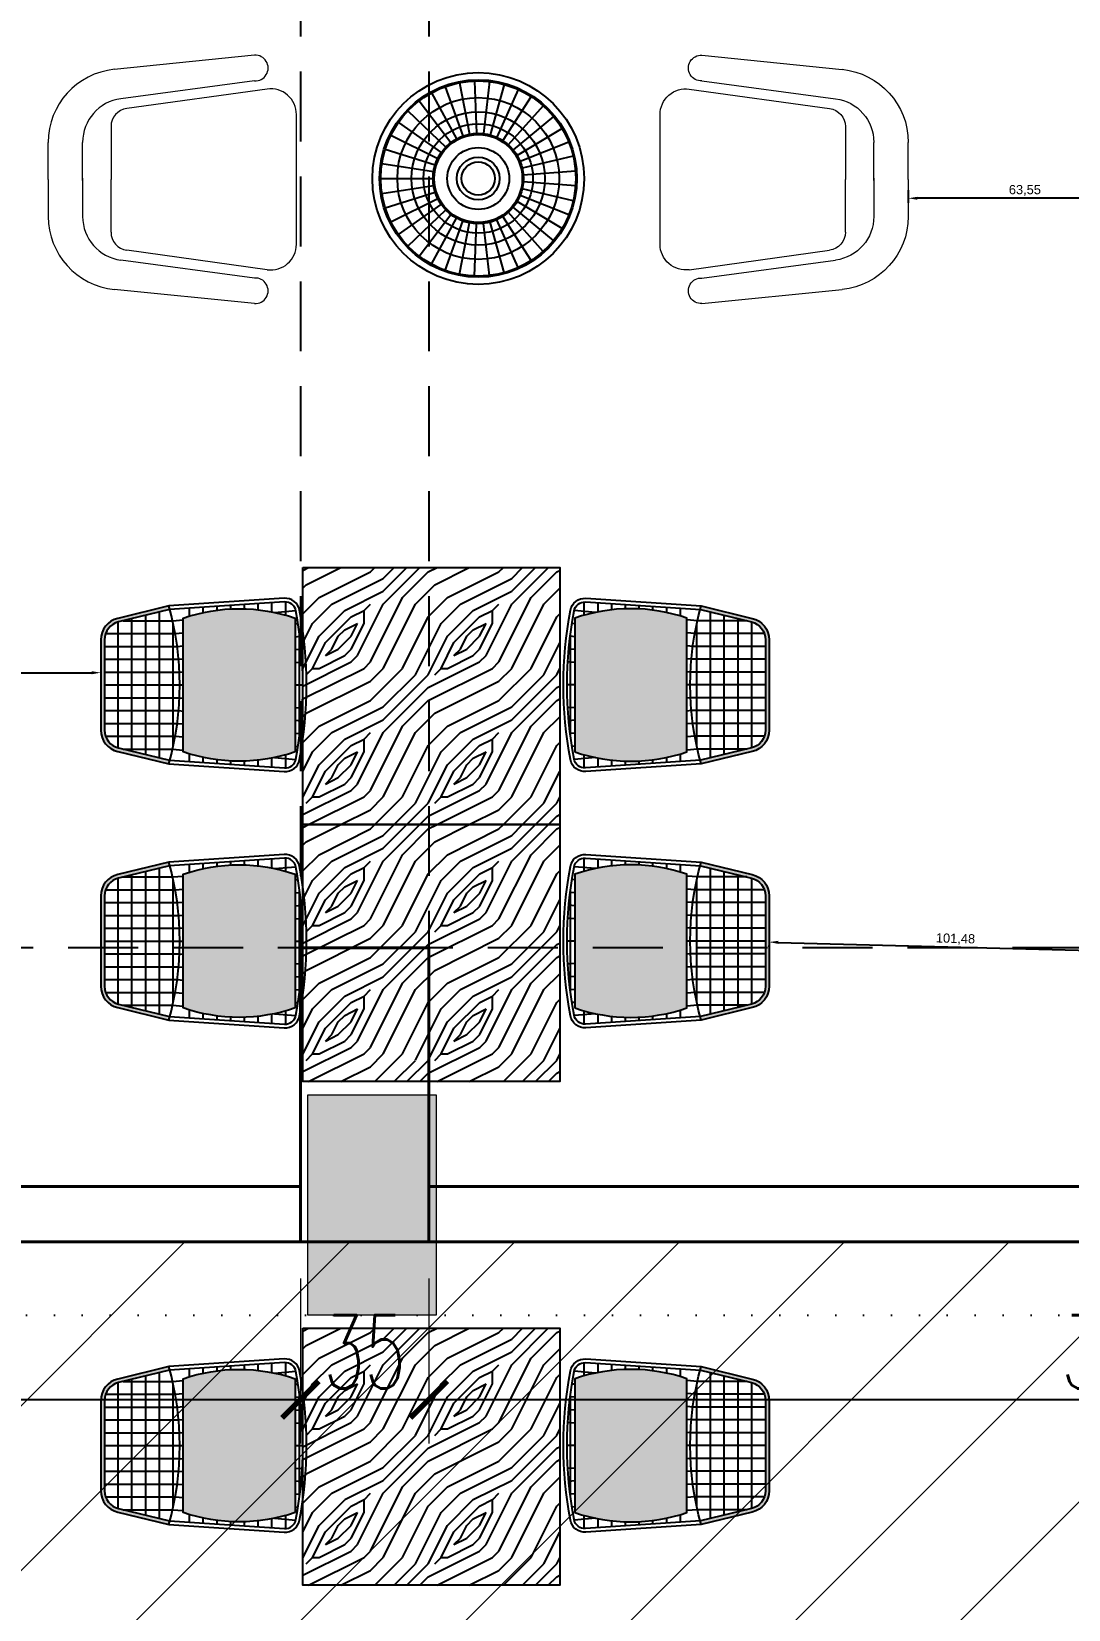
# Model space of a CAD drawing. Header units: millimetres. Extents: x 567392 to 582402, y 4512800 to 4518063.
# Drawn here: x 569956.6 to 570239, y 4513186.4 to 4513616.1 of the extents above; entities that cross this region are included whole.
import ezdxf

# ---------------------------------------------------------------- set-up
doc = ezdxf.new("R2010")
doc.units = ezdxf.units.MM
doc.linetypes.add('DASHED2', pattern=[9.525, 6.35, -3.175])
doc.linetypes.add('DOT', pattern=[0.25, 0, -0.25])
for name, color, linetype, lineweight in [('A-STRC-01', 2, 'Continuous', 40), ('a_8', 8, 'Continuous', 0), ('duvar', 7, 'Continuous', 35), ('estofado', 7, 'Continuous', 25), ('tefriş', 251, 'Continuous', 13)]:
    doc.layers.add(name, color=color, linetype=linetype, lineweight=lineweight)
for name, color, linetype in [('a_dim', 1, 'Continuous'), ('a_p1_d', 1, 'DASHED2'), ('ELK', 40, 'Continuous'), ('MOB', 43, 'Continuous'), ('TAR', 9, 'Continuous')]:
    doc.layers.add(name, color=color, linetype=linetype)
doc.layers.add('tefris', color=7, linetype='Continuous', lineweight=13, true_color=0x474747)
doc.styles.add('OLCU', font='SIMPLEX.shx', dxfattribs={"width": 0.65})
doc.styles.get("Standard").update_dxf_attribs({"font": 'Arial.ttf'})
doc.dimstyles.new('ISO-25', dxfattribs={"dimtxt": 2.5, "dimasz": 2.5, "dimexe": 1.25, "dimexo": 0.625, "dimtad": 1, "dimtxsty": 'Standard', "dimcen": 2.5, "dimadec": 0, "dimazin": 0, "dimtfac": 1, "dimtmove": 0, "dimatfit": 3, "dimfxl": 1, "dimarcsym": 0})
doc.dimstyles.new('OLCU-İC', dxfattribs={"dimtxt": 20, "dimasz": 10, "dimexe": 12, "dimexo": 10, "dimgap": 3, "dimtad": 1, "dimdec": 0, "dimdsep": 46, "dimtxsty": 'OLCU', "dimblk": 'ARCHTICK', "dimcen": 2, "dimdle": 8, "dimclrd": 73, "dimclre": 1, "dimclrt": 1, "dimadec": 0, "dimazin": 0, "dimtfac": 1, "dimtdec": 0, "dimtix": 1, "dimtmove": 2, "dimatfit": 3, "dimldrblk": 'DOT', "dimfxl": 100, "dimfxlon": 1, "dimtvp": 1, "dimtolj": 1, "dimlwd": -1, "dimlwe": 0, "dimarcsym": 0})

# ---------------------------------------------------------------- blocks, each defined once
blk = doc.blocks.new('_ArchTick')
at = {"const_width": 0.15}
blk.add_lwpolyline([(-0.5, -0.5), (0.5, 0.5)], dxfattribs=at)
blk = doc.blocks.new('*D609')
at = {"layer": 'a_dim', "color": 1, "lineweight": 0, "transparency": 16777216}
for p, q in [((569649.8, 4513276.52), (569649.8, 4513231.53)), ((570029.8, 4513276.52), (570029.8, 4513231.53))]:
    blk.add_line(p, q, dxfattribs=at)
at = {"layer": 'a_dim', "color": 73, "transparency": 16777216}
blk.add_line((569641.8, 4513243.53), (570037.8, 4513243.53), dxfattribs=at)
at = {"layer": 'Defpoints', "color": 0, "transparency": 16777216}
for p in [(569649.8, 4513286.52), (570029.8, 4513286.52), (570029.8, 4513243.53)]:
    blk.add_point(p, dxfattribs=at)
at = {"layer": 'a_dim', "color": 73, "transparency": 16777216, "xscale": 10, "yscale": 10, "zscale": 10, "rotation": 180}
blk.add_blockref('_ArchTick', (569649.8, 4513243.53), dxfattribs=at)
at = {"layer": 'a_dim', "color": 73, "transparency": 16777216, "xscale": 10, "yscale": 10, "zscale": 10}
blk.add_blockref('_ArchTick', (570029.8, 4513243.53), dxfattribs=at)
at = {"layer": 'a_dim', "color": 3, "transparency": 16777216, "insert": (569839.8, 4513256.53), "char_height": 20, "attachment_point": 5, "style": 'OLCU'}
blk.add_mtext('\\A1;380', dxfattribs=at)
blk = doc.blocks.new('_Dot')
at = {"color": 0, "linetype": 'ByBlock', "lineweight": -2}
blk.add_line((-0.5, 0), (-1, 0), dxfattribs=at)
at = {"color": 0, "linetype": 'ByBlock', "const_width": 0.5}
blk.add_lwpolyline([(-0.25, 0, 1), (0.25, 0, 1)], format="xyb", close=True, dxfattribs=at)
blk = doc.blocks.new('*D610')
at = {"layer": 'a_dim', "color": 1, "lineweight": 0, "transparency": 16777216}
for p, q in [((570029.8, 4513276.52), (570029.8, 4513231.53)), ((570064.8, 4513276.52), (570064.8, 4513231.53))]:
    blk.add_line(p, q, dxfattribs=at)
at = {"layer": 'a_dim', "color": 73, "transparency": 16777216}
blk.add_line((570021.8, 4513243.53), (570072.8, 4513243.53), dxfattribs=at)
at = {"layer": 'Defpoints', "color": 0, "transparency": 16777216}
for p in [(570029.8, 4513286.52), (570064.8, 4513286.52), (570064.8, 4513243.53)]:
    blk.add_point(p, dxfattribs=at)
at = {"layer": 'a_dim', "color": 73, "transparency": 16777216, "xscale": 10, "yscale": 10, "zscale": 10, "rotation": 180}
blk.add_blockref('_ArchTick', (570029.8, 4513243.53), dxfattribs=at)
at = {"layer": 'a_dim', "color": 73, "transparency": 16777216, "xscale": 10, "yscale": 10, "zscale": 10}
blk.add_blockref('_ArchTick', (570064.8, 4513243.53), dxfattribs=at)
at = {"layer": 'a_dim', "color": 3, "transparency": 16777216, "insert": (570047.3, 4513256.53), "char_height": 20, "attachment_point": 5, "style": 'OLCU'}
blk.add_mtext('\\A1;35', dxfattribs=at)
blk = doc.blocks.new('*D611')
at = {"layer": 'a_dim', "color": 1, "lineweight": 0, "transparency": 16777216}
for p, q in [((570064.8, 4513276.52), (570064.8, 4513231.53)), ((570442.8, 4513276.52), (570442.8, 4513231.53))]:
    blk.add_line(p, q, dxfattribs=at)
at = {"layer": 'a_dim', "color": 73, "transparency": 16777216}
blk.add_line((570056.8, 4513243.53), (570450.8, 4513243.53), dxfattribs=at)
at = {"layer": 'Defpoints', "color": 0, "transparency": 16777216}
for p in [(570064.8, 4513286.52), (570442.8, 4513286.52), (570442.8, 4513243.53)]:
    blk.add_point(p, dxfattribs=at)
at = {"layer": 'a_dim', "color": 73, "transparency": 16777216, "xscale": 10, "yscale": 10, "zscale": 10, "rotation": 180}
blk.add_blockref('_ArchTick', (570064.8, 4513243.53), dxfattribs=at)
at = {"layer": 'a_dim', "color": 73, "transparency": 16777216, "xscale": 10, "yscale": 10, "zscale": 10}
blk.add_blockref('_ArchTick', (570442.8, 4513243.53), dxfattribs=at)
at = {"layer": 'a_dim', "color": 3, "transparency": 16777216, "insert": (570253.8, 4513256.53), "char_height": 20, "attachment_point": 5, "style": 'OLCU'}
blk.add_mtext('\\A1;378', dxfattribs=at)
blk = doc.blocks.new('KLA')
at = {"layer": 'tefris'}
for p, q in [((0, 0.676), (-0.1007, 0.676)), ((0, 0.676), (0.1007, 0.676)), ((0.003, 0.5823), (-0.1008, 0.5823)), ((-0.003, 0.5823), (0.1008, 0.5823)), ((-0.338, 0.114), (-0.2997, 0.496)), ((-0.2686, 0.114), (-0.2198, 0.4783)), ((-0.1436, 0.505), (0, 0.505)), ((0.1436, 0.505), (0, 0.505)), ((0.2686, 0.114), (0.2198, 0.4783)), ((0.338, 0.114), (0.2997, 0.496)), ((-0.246, 0.0796), (-0.1931, 0.4618)), ((0.246, 0.0796), (0.1931, 0.4618)), ((-0.1767, 0), (0.1767, 0))]:
    blk.add_line(p, q, dxfattribs=at)
for centre, radius, start, end in [((-0.1007, 0.476), 0.2, 90, 174.2721), ((0.1007, 0.476), 0.2, 5.7279, 90), ((-0.1008, 0.4623), 0.12, 90, 172.3616), ((0.1008, 0.4623), 0.12, 7.6384, 90), ((-0.1436, 0.455), 0.05, 90, 172.113), ((0.1436, 0.455), 0.05, 7.887, 90), ((-0.3033, 0.1119), 0.0348, 176.4222, 3.5778), ((0.3033, 0.1119), 0.0348, 176.4222, 3.5778), ((-0.1767, 0.07), 0.07, 172.113, 270), ((0.1767, 0.07), 0.07, 270, 7.887)]:
    blk.add_arc(centre, radius, start, end, dxfattribs=at)
blk = doc.blocks.new('4348-16')
at = {"layer": 'MOB'}
blk.add_circle((0, 0), 44.5, dxfattribs=at)
at = {"layer": 'TAR'}
for p, q in [((-6.26, 40.52), (-2.9, 18.78)), ((0, 41), (0, 19)), ((6.26, 40.52), (2.9, 18.78)), ((-23.59, 33.54), (-10.93, 15.54)), ((-18.19, 36.74), (-8.43, 17.03)), ((-12.37, 39.09), (-5.73, 18.11)), ((12.37, 39.09), (5.73, 18.11)), ((18.19, 36.74), (8.43, 17.03)), ((23.59, 33.54), (10.93, 15.54)), ((-28.43, 29.54), (-13.18, 13.69)), ((28.43, 29.54), (13.18, 13.69)), ((-32.61, 24.86), (-15.11, 11.52)), ((32.61, 24.86), (15.11, 11.52)), ((-38.59, 13.86), (-17.88, 6.42)), ((-36.02, 19.59), (-16.69, 9.08)), ((36.02, 19.59), (16.69, 9.08)), ((38.59, 13.86), (17.88, 6.42)), ((-40.25, 7.81), (-18.65, 3.62)), ((40.25, 7.81), (18.65, 3.62)), ((-40.97, 1.57), (-18.99, 0.73)), ((40.97, 1.57), (18.99, 0.73)), ((-40.73, -4.7), (-18.87, -2.18)), ((-39.53, -10.86), (-18.32, -5.03)), ((39.53, -10.86), (18.32, -5.03)), ((40.73, -4.7), (18.87, -2.18)), ((-37.41, -16.77), (-17.34, -7.77)), ((-34.41, -22.29), (-15.95, -10.33)), ((-30.61, -27.28), (-14.18, -12.64)), ((30.61, -27.28), (14.18, -12.64)), ((34.41, -22.29), (15.95, -10.33)), ((37.41, -16.77), (17.34, -7.77)), ((-26.09, -31.63), (-12.09, -14.66)), ((-20.95, -35.24), (-9.71, -16.33)), ((-15.33, -38.03), (-7.1, -17.62)), ((-9.34, -39.92), (-4.33, -18.5)), ((-3.14, -40.88), (-1.45, -18.94)), ((3.14, -40.88), (1.45, -18.94)), ((9.34, -39.92), (4.33, -18.5)), ((15.33, -38.03), (7.1, -17.62)), ((20.95, -35.24), (9.71, -16.33)), ((26.09, -31.63), (12.09, -14.66))]:
    blk.add_line(p, q, dxfattribs=at)
for radius in [41.5, 41, 34, 28, 23, 19, 18.5, 13, 9, 7]:
    blk.add_circle((0, 0), radius, dxfattribs=at)
blk = doc.blocks.new('Banqueta Banc May')
at = {"layer": 'estofado'}
h = blk.add_hatch(color=256, dxfattribs=at)
h.set_gradient(color1=(203, 207, 210), one_color=1, tint=1, name='CYLINDER')
h.paths.add_polyline_path([(0.123, -0.01, -0.345989), (0.1716, -0.0482), (0.2052, -0.1866), (0.2053, -0.1878, 0.00324), (0.2152, -0.185), (0.1813, -0.0458, 0.345989), (0.123, 0), (-0.123, 0, 0.345989), (-0.1813, -0.0458), (-0.2152, -0.185, 0.00324), (-0.2053, -0.1878), (-0.2052, -0.1866), (-0.1716, -0.0482, -0.345989), (-0.123, -0.01)])
h = blk.add_hatch(color=256, dxfattribs=at)
h.set_gradient(color1=(203, 207, 210), one_color=1, tint=1, name='CYLINDER')
h.paths.add_polyline_path([(0.123, -0.01, -0.345989), (0.1716, -0.0482), (0.2052, -0.1866), (0.2053, -0.1878, 0.00324), (0.2152, -0.185), (0.1813, -0.0458, 0.345989), (0.123, 0), (-0.123, 0, 0.345989), (-0.1813, -0.0458), (-0.2152, -0.185, 0.00324), (-0.2053, -0.1878), (-0.2052, -0.1866), (-0.1716, -0.0482, -0.345989), (-0.123, -0.01)])
h = blk.add_hatch(color=256, dxfattribs=at)
h.set_gradient(color1=(225, 227, 229), one_color=1, tint=1, name='CURVED')
h.paths.add_polyline_path([(0.1821, -0.5295, 0.167263), (0.1821, -0.2239), (-0.1821, -0.2239, 0.167263), (-0.1821, -0.5295)])
for p, q in [((-0.1398, -0.0129), (-0.1398, -0.2025)), ((-0.1049, -0.01), (-0.1049, -0.208)), ((-0.0699, -0.01), (-0.0699, -0.2119)), ((-0.035, -0.01), (-0.035, -0.215)), ((0, -0.01), (0, -0.215)), ((0.035, -0.01), (0.035, -0.215)), ((0.0699, -0.01), (0.0699, -0.2119)), ((0.1049, -0.01), (0.1049, -0.208)), ((0.1398, -0.0129), (0.1398, -0.2025)), ((-0.1805, -0.0847), (0.1805, -0.0847)), ((-0.1748, -0.0611), (-0.1748, -0.1954)), ((-0.1714, -0.0473), (0.1714, -0.0473)), ((0.1748, -0.0611), (0.1748, -0.1954)), ((-0.1896, -0.1222), (0.1896, -0.1222)), ((-0.1987, -0.1596), (0.1987, -0.1596)), ((-0.1748, -0.1954), (-0.1771, -0.2239)), ((-0.1673, -0.197), (0.1673, -0.197)), ((-0.1398, -0.2025), (-0.1416, -0.2239)), ((-0.1049, -0.208), (-0.1062, -0.2239)), ((-0.0699, -0.2119), (-0.0709, -0.2239)), ((0.0699, -0.2119), (0.0709, -0.2239)), ((0.1049, -0.208), (0.1062, -0.2239)), ((0.1398, -0.2025), (0.1416, -0.2239)), ((0.1748, -0.1954), (0.1771, -0.2239)), ((-0.2089, -0.2414), (-0.1877, -0.2414)), ((-0.035, -0.215), (-0.0357, -0.2239)), ((0, -0.215), (0, -0.2239)), ((0.035, -0.215), (0.0357, -0.2239)), ((0.1877, -0.2414), (0.2089, -0.2414)), ((-0.2114, -0.2789), (-0.1973, -0.2789)), ((0.1973, -0.2789), (0.2114, -0.2789)), ((-0.2138, -0.3163), (-0.2037, -0.3163)), ((0.2037, -0.3163), (0.2138, -0.3163)), ((-0.2163, -0.3537), (-0.2071, -0.3537)), ((0.2071, -0.3537), (0.2163, -0.3537)), ((-0.2213, -0.4286), (-0.2048, -0.4286)), ((-0.2188, -0.3912), (-0.2074, -0.3912)), ((0.2048, -0.4286), (0.2213, -0.4286)), ((0.2074, -0.3912), (0.2188, -0.3912)), ((-0.2238, -0.466), (-0.1991, -0.466)), ((-0.1977, -0.4725), (-0.2026, -0.5311)), ((0.1977, -0.4725), (0.2026, -0.5311)), ((0.1991, -0.466), (0.2238, -0.466)), ((-0.226, -0.5034), (-0.1902, -0.5034)), ((0.1902, -0.5034), (0.226, -0.5034)), ((-0.1669, -0.5295), (-0.1676, -0.5371)), ((-0.1411, -0.5409), (0.1411, -0.5409)), ((-0.1315, -0.5295), (-0.1326, -0.5419)), ((-0.0962, -0.5295), (-0.0976, -0.5456)), ((-0.061, -0.5295), (-0.0626, -0.5482)), ((0, -0.5295), (0, -0.55)), ((0.061, -0.5295), (0.0626, -0.5482)), ((0.0962, -0.5295), (0.0976, -0.5456)), ((0.1315, -0.5295), (0.1326, -0.5419)), ((0.1669, -0.5295), (0.1676, -0.5371))]:
    blk.add_line(p, q, dxfattribs=at)
for points in [[(0.236, -0.4991), (0.2152, -0.185), (0.1813, -0.0458, 0.345989), (0.123, 0), (-0.123, 0, 0.345989), (-0.1813, -0.0458), (-0.2152, -0.185), (-0.236, -0.4991, 0.379693), (-0.2034, -0.5411, 0.092971), (0.2034, -0.5411, 0.379693)], [(0.226, -0.4998), (0.2052, -0.1866), (0.1716, -0.0482, 0.345989), (0.123, -0.01), (-0.123, -0.01, 0.345989), (-0.1716, -0.0482), (-0.2052, -0.1866), (-0.226, -0.4998, 0.379693), (-0.2016, -0.5313, 0.092971), (0.2016, -0.5313, 0.379693)], [(-0.1821, -0.5295, -0.167263), (-0.1821, -0.2239), (0.1821, -0.2239, -0.167263), (0.1821, -0.5295)]]:
    blk.add_lwpolyline(points, format="xyb", close=True, dxfattribs=at)
blk.add_arc((0, 0.5729), 0.7879, 254.1516, 285.8484, dxfattribs=at)
blk = doc.blocks.new('*D627')
at = {"layer": 'Defpoints', "color": 0, "transparency": 16777216}
for p in [(570195.36, 4513573.47), (570258.91, 4513573.47), (570195.36, 4513570.67)]:
    blk.add_point(p, dxfattribs=at)
at = {"layer": 'tefriş', "color": 0, "lineweight": -2, "transparency": 16777216}
for p, q in [((570195.36, 4513572.84), (570195.36, 4513569.42)), ((570258.91, 4513572.84), (570258.91, 4513569.42)), ((570256.41, 4513570.67), (570197.86, 4513570.67))]:
    blk.add_line(p, q, dxfattribs=at)
at = {"layer": 'tefriş', "color": 0, "transparency": 16777216}
for points in [[(570197.86, 4513571.09), (570197.86, 4513570.26), (570195.36, 4513570.67)], [(570256.41, 4513571.09), (570256.41, 4513570.26), (570258.91, 4513570.67)]]:
    blk.add_solid(points, dxfattribs=at)
at = {"layer": 'tefriş', "color": 0, "transparency": 16777216, "insert": (570227.13, 4513572.8), "char_height": 2.5, "attachment_point": 5}
blk.add_mtext('63,55', dxfattribs=at)
blk = doc.blocks.new('*D632')
at = {"layer": 'Defpoints', "color": 0, "transparency": 16777216}
for p in [(569698.62, 4513441.63), (569975.46, 4513441.63), (569975.46, 4513441.47)]:
    blk.add_point(p, dxfattribs=at)
at = {"layer": 'tefriş', "color": 0, "lineweight": -2, "transparency": 16777216}
for p, q in [((569698.62, 4513441), (569698.62, 4513440.22)), ((569701.12, 4513441.47), (569972.96, 4513441.47)), ((569975.46, 4513441), (569975.46, 4513440.22))]:
    blk.add_line(p, q, dxfattribs=at)
at = {"layer": 'tefriş', "color": 0, "transparency": 16777216}
for points in [[(569701.12, 4513441.89), (569701.12, 4513441.05), (569698.62, 4513441.47)], [(569972.96, 4513441.89), (569972.96, 4513441.05), (569975.46, 4513441.47)]]:
    blk.add_solid(points, dxfattribs=at)
at = {"layer": 'tefriş', "color": 0, "transparency": 16777216, "insert": (569837.04, 4513443.6), "char_height": 2.5, "attachment_point": 5}
blk.add_mtext('276,84', dxfattribs=at)
blk = doc.blocks.new('*D684')
at = {"layer": 'Defpoints', "color": 0, "transparency": 16777216}
for p in [(570157.46, 4513368.38), (570258.9, 4513365.44), (570258.91, 4513365.72)]:
    blk.add_point(p, dxfattribs=at)
at = {"layer": 'tefriş', "color": 0, "lineweight": -2, "transparency": 16777216}
for p, q in [((570157.45, 4513367.76), (570157.42, 4513366.86)), ((570159.96, 4513368.04), (570256.4, 4513365.51)), ((570258.89, 4513365.1), (570258.87, 4513364.2))]:
    blk.add_line(p, q, dxfattribs=at)
at = {"layer": 'tefriş', "color": 0, "transparency": 16777216}
for points in [[(570159.97, 4513368.46), (570159.95, 4513367.62), (570157.46, 4513368.11)], [(570256.41, 4513365.93), (570256.39, 4513365.09), (570258.9, 4513365.44)]]:
    blk.add_solid(points, dxfattribs=at)
at = {"layer": 'tefriş', "color": 0, "transparency": 16777216, "insert": (570208.23, 4513368.9), "char_height": 2.5, "attachment_point": 5, "rotation": 358.4975}
blk.add_mtext('101,48', dxfattribs=at)
blk = doc.blocks.new('KOLONS')
at = {"layer": 'A-STRC-01', "color": 3}
blk.add_lwpolyline([(-448, 0), (-413, 0), (-413, 80), (-448, 80)], close=True, dxfattribs=at)

msp = doc.modelspace()

# ---------------------------------------------------------------- hatches: boundary and pattern name
at = {"layer": 'a_8'}
h = msp.add_hatch(dxfattribs=at)
h.set_pattern_fill('ANSI31', color=256, scale=10, angle=-63.73146)
h.set_pattern_definition([(45, (568952.827, 4512555.28), (-22.45064, 22.45064), [])])
h.paths.add_polyline_path([(569239.802, 4512976.516), (570477.802, 4512976.516), (570477.802, 4513286.52), (569239.802, 4513286.52)])
at = {"layer": 'duvar'}
h = msp.add_hatch(color=251, dxfattribs=at)
h.dxf.hatch_style = 1
h.paths.add_polyline_path([(570066.802, 4513326.52), (570031.802, 4513326.52), (570031.802, 4513266.52), (570066.802, 4513266.52)])
h.paths.add_polyline_path([(569616.802, 4513266.52), (569651.802, 4513266.52), (569651.802, 4513326.52), (569616.802, 4513326.52)])
h.paths.add_polyline_path([(570067.802, 4513912.52), (570032.802, 4513912.52), (570032.802, 4513828.52), (570067.802, 4513828.52)])
h.paths.add_polyline_path([(569616.802, 4513830.52), (569651.802, 4513830.52), (569651.802, 4513910.52), (569616.802, 4513910.52)])
h.paths.add_polyline_path([(569651.802, 4514642.52), (569616.802, 4514642.52), (569616.802, 4514575.52), (569651.802, 4514575.52)])
at = {"layer": 'tefris', "linetype": 'Continuous', "lineweight": 25}
h = msp.add_hatch(dxfattribs=at)
h.set_pattern_fill('WOODFACE', color=35, scale=35, style=0, pattern_type=2)
h.set_pattern_definition([(360, (567583.11, 4518972.636), (35, 35), [1.75, -33.25]), (90, (567597.11, 4518984.886), (-35, 35), [3.5, -31.5]), (45, (567590.11, 4518981.386), (2e-14, 35), [2.4745, -7.4235, 2.4745, -4.949, 17.325, -14.850975]), (45, (567581.36, 4518970.886), (2e-14, 35), [2.47485, -4.9497, 2.47485, -39.59807]), (45, (567593.61, 4518974.386), (2e-14, 35), [2.47485, -47.02262]), (45, (567597.11, 4518972.636), (2e-14, 35), [2.47485, -47.02262]), (45, (567591.86, 4518976.136), (2e-14, 35), [2.47485, -47.02262]), (45, (567590.11, 4518977.886), (2e-14, 35), [4.9497, -44.54777]), (45, (567598.86, 4519004.136), (2e-14, 35), [4.9497, -44.54777]), (45, (567586.61, 4518979.636), (2e-14, 35), [9.8994, -39.59807]), (45, (567584.86, 4518981.386), (2e-14, 35), [9.8994, -39.59807]), (45, (567607.61, 4518991.886), (2e-14, 35), [9.8994, -39.59807]), (45, (567583.11, 4518984.886), (2e-14, 35), [7.42462, -42.07285]), (45, (567576.11, 4518990.136), (2e-14, 35), [7.42462, -42.07285]), (45, (567579.61, 4518986.636), (2e-14, 35), [7.42462, -42.07285]), (45, (567602.36, 4518997.136), (2e-14, 35), [12.37437, -37.1231]), (45, (567598.86, 4518998.886), (2e-14, 35), [12.37437, -37.1231]), (45, (567602.36, 4518990.136), (2e-14, 35), [17.32412, -32.17336]), (26.56505, (567586.61, 4518976.136), (35, 1e-08), [3.91312, -74.34926]), (26.56505, (567593.61, 4518986.636), (35, 1e-08), [3.91312, -74.34926]), (26.56505, (567591.86, 4518983.136), (35, 1e-08), [3.91312, -74.34926]), (26.56505, (567584.86, 4518972.636), (35, 1e-08), [7.82624, -70.43614]), (26.56505, (567591.86, 4518988.386), (35, 1e-08), [11.73936, -66.52302]), (26.56505, (567588.36, 4518990.136), (35, 1e-08), [15.65248, -62.6099]), (26.56505, (567584.86, 4518991.886), (35, 1e-08), [15.65248, -62.6099]), (26.56505, (567579.61, 4519002.386), (35, 1e-08), [15.65248, -62.6099]), (26.56505, (567579.61, 4518998.886), (35, 1e-08), [19.5656, -58.69678]), (26.56505, (567581.36, 4518995.386), (35, 1e-08), [19.5656, -58.69678]), (63.43495, (567593.61, 4518981.386), (2e-09, 35), [3.91312, -74.34926]), (63.43495, (567588.36, 4518977.886), (2e-09, 35), [3.91312, -74.34926]), (63.43495, (567583.11, 4518972.636), (2e-09, 35), [7.82624, -70.43614]), (63.43495, (567593.61, 4518977.886), (2e-09, 35), [7.82624, -70.43614]), (63.43495, (567579.61, 4518970.886), (2e-09, 35), [11.73936, -66.52302]), (63.43495, (567576.11, 4518970.886), (2e-09, 35), [15.65248, -62.6099]), (63.43495, (567607.61, 4518972.636), (2e-09, 35), [15.65248, -62.6099]), (63.43495, (567595.36, 4518976.136), (2e-09, 35), [15.65248, -62.6099]), (63.43495, (567602.36, 4518972.636), (2e-09, 35), [19.5656, -58.69678]), (63.43495, (567598.86, 4518974.386), (2e-09, 35), [19.5656, -58.69678])])
h.paths.add_polyline_path([(570100.466, 4513470.113), (570030.467, 4513470.11), (570030.467, 4513400.11), (570100.466, 4513400.113)])
h = msp.add_hatch(dxfattribs=at)
h.set_pattern_fill('WOODFACE', color=35, scale=35, style=0, pattern_type=2)
h.set_pattern_definition([(360, (567583.11, 4518902.636), (35, 35), [1.75, -33.25]), (90, (567597.11, 4518914.886), (-35, 35), [3.5, -31.5]), (45, (567590.112, 4518911.386), (2e-14, 35), [2.4745, -7.4235, 2.4745, -4.949, 17.325, -14.850975]), (45, (567581.362, 4518900.886), (2e-14, 35), [2.47485, -4.9497, 2.47485, -39.59807]), (45, (567593.612, 4518904.386), (2e-14, 35), [2.47485, -47.02262]), (45, (567597.112, 4518902.636), (2e-14, 35), [2.47485, -47.02262]), (45, (567591.862, 4518906.136), (2e-14, 35), [2.47485, -47.02262]), (45, (567590.112, 4518907.886), (2e-14, 35), [4.9497, -44.54777]), (45, (567598.862, 4518934.136), (2e-14, 35), [4.9497, -44.54777]), (45, (567586.612, 4518909.636), (2e-14, 35), [9.8994, -39.59807]), (45, (567584.862, 4518911.386), (2e-14, 35), [9.8994, -39.59807]), (45, (567607.612, 4518921.886), (2e-14, 35), [9.8994, -39.59807]), (45, (567583.112, 4518914.886), (2e-14, 35), [7.42462, -42.07285]), (45, (567576.112, 4518920.136), (2e-14, 35), [7.42462, -42.07285]), (45, (567579.612, 4518916.636), (2e-14, 35), [7.42462, -42.07285]), (45, (567602.362, 4518927.136), (2e-14, 35), [12.37437, -37.1231]), (45, (567598.862, 4518928.886), (2e-14, 35), [12.37437, -37.1231]), (45, (567602.362, 4518920.136), (2e-14, 35), [17.32412, -32.17336]), (26.56505, (567586.612, 4518906.136), (35, 1e-08), [3.91312, -74.34926]), (26.56505, (567593.612, 4518916.636), (35, 1e-08), [3.91312, -74.34926]), (26.56505, (567591.862, 4518913.136), (35, 1e-08), [3.91312, -74.34926]), (26.56505, (567584.862, 4518902.636), (35, 1e-08), [7.82624, -70.43614]), (26.56505, (567591.862, 4518918.386), (35, 1e-08), [11.73936, -66.52302]), (26.56505, (567588.362, 4518920.136), (35, 1e-08), [15.65248, -62.6099]), (26.56505, (567584.862, 4518921.886), (35, 1e-08), [15.65248, -62.6099]), (26.56505, (567579.612, 4518932.386), (35, 1e-08), [15.65248, -62.6099]), (26.56505, (567579.612, 4518928.886), (35, 1e-08), [19.5656, -58.69678]), (26.56505, (567581.362, 4518925.386), (35, 1e-08), [19.5656, -58.69678]), (63.43495, (567593.612, 4518911.386), (2e-09, 35), [3.91312, -74.34926]), (63.43495, (567588.362, 4518907.886), (2e-09, 35), [3.91312, -74.34926]), (63.43495, (567583.112, 4518902.636), (2e-09, 35), [7.82624, -70.43614]), (63.43495, (567593.612, 4518907.886), (2e-09, 35), [7.82624, -70.43614]), (63.43495, (567579.612, 4518900.886), (2e-09, 35), [11.73936, -66.52302]), (63.43495, (567576.112, 4518900.886), (2e-09, 35), [15.65248, -62.6099]), (63.43495, (567607.612, 4518902.636), (2e-09, 35), [15.65248, -62.6099]), (63.43495, (567595.362, 4518906.136), (2e-09, 35), [15.65248, -62.6099]), (63.43495, (567602.362, 4518902.636), (2e-09, 35), [19.5656, -58.69678]), (63.43495, (567598.862, 4518904.386), (2e-09, 35), [19.5656, -58.69678])])
h.paths.add_polyline_path([(570100.468, 4513400.113), (570030.468, 4513400.11), (570030.468, 4513330.11), (570100.468, 4513330.113)])
h = msp.add_hatch(dxfattribs=at)
h.set_pattern_fill('WOODFACE', color=35, scale=35, style=0, pattern_type=2)
h.set_pattern_definition([(360, (567583.11, 4518765.493), (35, 35), [1.75, -33.25]), (90, (567597.11, 4518777.743), (-35, 35), [3.5, -31.5]), (45, (567590.11, 4518774.243), (2e-14, 35), [2.4745, -7.4235, 2.4745, -4.949, 17.325, -14.850975]), (45, (567581.36, 4518763.743), (2e-14, 35), [2.47485, -4.9497, 2.47485, -39.59807]), (45, (567593.61, 4518767.243), (2e-14, 35), [2.47485, -47.02262]), (45, (567597.11, 4518765.493), (2e-14, 35), [2.47485, -47.02262]), (45, (567591.86, 4518768.993), (2e-14, 35), [2.47485, -47.02262]), (45, (567590.11, 4518770.743), (2e-14, 35), [4.9497, -44.54777]), (45, (567598.86, 4518796.993), (2e-14, 35), [4.9497, -44.54777]), (45, (567586.61, 4518772.493), (2e-14, 35), [9.8994, -39.59807]), (45, (567584.86, 4518774.243), (2e-14, 35), [9.8994, -39.59807]), (45, (567607.61, 4518784.743), (2e-14, 35), [9.8994, -39.59807]), (45, (567583.11, 4518777.743), (2e-14, 35), [7.42462, -42.07285]), (45, (567576.11, 4518782.993), (2e-14, 35), [7.42462, -42.07285]), (45, (567579.61, 4518779.493), (2e-14, 35), [7.42462, -42.07285]), (45, (567602.36, 4518789.993), (2e-14, 35), [12.37437, -37.1231]), (45, (567598.86, 4518791.743), (2e-14, 35), [12.37437, -37.1231]), (45, (567602.36, 4518782.993), (2e-14, 35), [17.32412, -32.17336]), (26.56505, (567586.61, 4518768.993), (35, 1e-08), [3.91312, -74.34926]), (26.56505, (567593.61, 4518779.493), (35, 1e-08), [3.91312, -74.34926]), (26.56505, (567591.86, 4518775.993), (35, 1e-08), [3.91312, -74.34926]), (26.56505, (567584.86, 4518765.493), (35, 1e-08), [7.82624, -70.43614]), (26.56505, (567591.86, 4518781.243), (35, 1e-08), [11.73936, -66.52302]), (26.56505, (567588.36, 4518782.993), (35, 1e-08), [15.65248, -62.6099]), (26.56505, (567584.86, 4518784.743), (35, 1e-08), [15.65248, -62.6099]), (26.56505, (567579.61, 4518795.243), (35, 1e-08), [15.65248, -62.6099]), (26.56505, (567579.61, 4518791.743), (35, 1e-08), [19.5656, -58.69678]), (26.56505, (567581.36, 4518788.243), (35, 1e-08), [19.5656, -58.69678]), (63.43495, (567593.61, 4518774.243), (2e-09, 35), [3.91312, -74.34926]), (63.43495, (567588.36, 4518770.743), (2e-09, 35), [3.91312, -74.34926]), (63.43495, (567583.11, 4518765.493), (2e-09, 35), [7.82624, -70.43614]), (63.43495, (567593.61, 4518770.743), (2e-09, 35), [7.82624, -70.43614]), (63.43495, (567579.61, 4518763.743), (2e-09, 35), [11.73936, -66.52302]), (63.43495, (567576.11, 4518763.743), (2e-09, 35), [15.65248, -62.6099]), (63.43495, (567607.61, 4518765.493), (2e-09, 35), [15.65248, -62.6099]), (63.43495, (567595.36, 4518768.993), (2e-09, 35), [15.65248, -62.6099]), (63.43495, (567602.36, 4518765.493), (2e-09, 35), [19.5656, -58.69678]), (63.43495, (567598.86, 4518767.243), (2e-09, 35), [19.5656, -58.69678])])
h.paths.add_polyline_path([(570100.466, 4513262.969), (570030.467, 4513262.966), (570030.467, 4513192.966), (570100.466, 4513192.969)])

# ---------------------------------------------------------------- linework, layer by layer
at = {"linetype": 'DOT', "ltscale": 30}
msp.add_line((569240.802, 4513266.52), (570459.37, 4513266.52), dxfattribs=at)
at = {"layer": 'A-STRC-01'}
for points in [[(570029.802, 4513301.52), (569649.802, 4513301.52)], [(570442.802, 4513301.52), (570064.802, 4513301.52)], [(570029.802, 4513286.52), (569649.802, 4513286.52)], [(570442.802, 4513286.52), (570064.802, 4513286.52)]]:
    msp.add_lwpolyline(points, dxfattribs=at)
at = {"layer": 'a_p1_d', "ltscale": 3}
for points in [[(570029.802, 4515062.52), (570029.802, 4513366.52)], [(570064.802, 4515062.52), (570064.802, 4513366.52)], [(570442.802, 4513366.52), (567982.802, 4513366.52)], [(570442.802, 4513286.52), (567982.802, 4513286.52)]]:
    msp.add_lwpolyline(points, dxfattribs=at)
at = {"layer": 'tefris', "color": 35, "linetype": 'Continuous', "lineweight": 25}
for points in [[(570030.466, 4513470.113), (570100.466, 4513470.113), (570100.466, 4513400.113), (570030.466, 4513400.113), (570030.466, 4513470.113)], [(570030.468, 4513400.113), (570100.468, 4513400.113), (570100.468, 4513330.113), (570030.468, 4513330.113), (570030.468, 4513400.113)], [(570030.466, 4513262.969), (570100.466, 4513262.969), (570100.466, 4513192.969), (570030.466, 4513192.969), (570030.466, 4513262.969)]]:
    msp.add_lwpolyline(points, dxfattribs=at)
at = {"layer": 'tefriş'}
for p, q in [((570031.802, 4513266.52), (570031.802, 4513326.52)), ((570031.802, 4513326.52), (570066.802, 4513326.52)), ((570066.802, 4513326.52), (570066.802, 4513266.52)), ((570066.802, 4513266.52), (570031.802, 4513266.52))]:
    msp.add_line(p, q, dxfattribs=at)

# ---------------------------------------------------------------- block references
at = {"yscale": 100, "zscale": 100}
for p, xscale, rotation in [((570028.73, 4513575.818), 100, 90), ((570127.762, 4513575.818), -100, 270)]:
    msp.add_blockref('KLA', p, dxfattribs=dict(at, xscale=xscale, rotation=rotation))
at = {"layer": 'A-STRC-01'}
msp.add_blockref('KOLONS', (570477.802, 4513286.52), dxfattribs=at)
at = {"layer": 'ELK', "xscale": 0.6480000000000001, "yscale": 0.6480000000000001, "zscale": 0.6480000000000001, "rotation": 90}
msp.add_blockref('4348-16', (570078.246, 4513576.055), dxfattribs=at)
at = {"layer": 'estofado', "yscale": 100, "zscale": 100}
for p, xscale, rotation in [((569975.465, 4513438.131), 100, 89.99999999999999), ((570157.465, 4513438.131), -100, 270), ((569975.465, 4513368.383), 100, 89.99999999999999), ((570157.465, 4513368.383), -100, 270), ((569975.465, 4513230.987), 100, 89.99999999999999), ((570157.465, 4513230.987), -100, 270)]:
    msp.add_blockref('Banqueta Banc May', p, dxfattribs=dict(at, xscale=xscale, rotation=rotation))

# ---------------------------------------------------------------- dimensions: what is measured, and where the dimension line sits
at = {"layer": 'a_dim'}
for base, p1, p2, picture, middle in [((570029.802, 4513243.525), (569649.802, 4513286.52), (570029.802, 4513286.52), '*D609', (569839.802, 4513256.525)), ((570064.802, 4513243.525), (570029.802, 4513286.52), (570064.802, 4513286.52), '*D610', (570047.302, 4513256.525)), ((570442.802, 4513243.525), (570064.802, 4513286.52), (570442.802, 4513286.52), '*D611', (570253.802, 4513256.525))]:
    dim = msp.add_linear_dim(base=base, p1=p1, p2=p2, dimstyle='OLCU-İC', override={"dimclrt": 3}, dxfattribs=at)
    dim.commit()
    dim.dimension.update_dxf_attribs({"geometry": picture, "text_midpoint": middle})
at = {"layer": 'tefriş'}
for p1, p2, distance, picture, middle in [((570258.907, 4513573.467), (570195.361, 4513573.467), 2.793, '*D627', (570227.134, 4513572.801)), ((569698.622, 4513441.626), (569975.465, 4513441.626), -0.155, '*D632', (569837.043, 4513443.599)), ((570157.465, 4513368.383), (570258.907, 4513365.722), -0.277, '*D684', (570208.234, 4513368.902))]:
    dim = msp.add_aligned_dim(p1=p1, p2=p2, distance=distance, dimstyle='ISO-25', dxfattribs=at)
    dim.commit()
    dim.dimension.update_dxf_attribs({"geometry": picture, "text_midpoint": middle})

doc.saveas('drawing.dxf')
